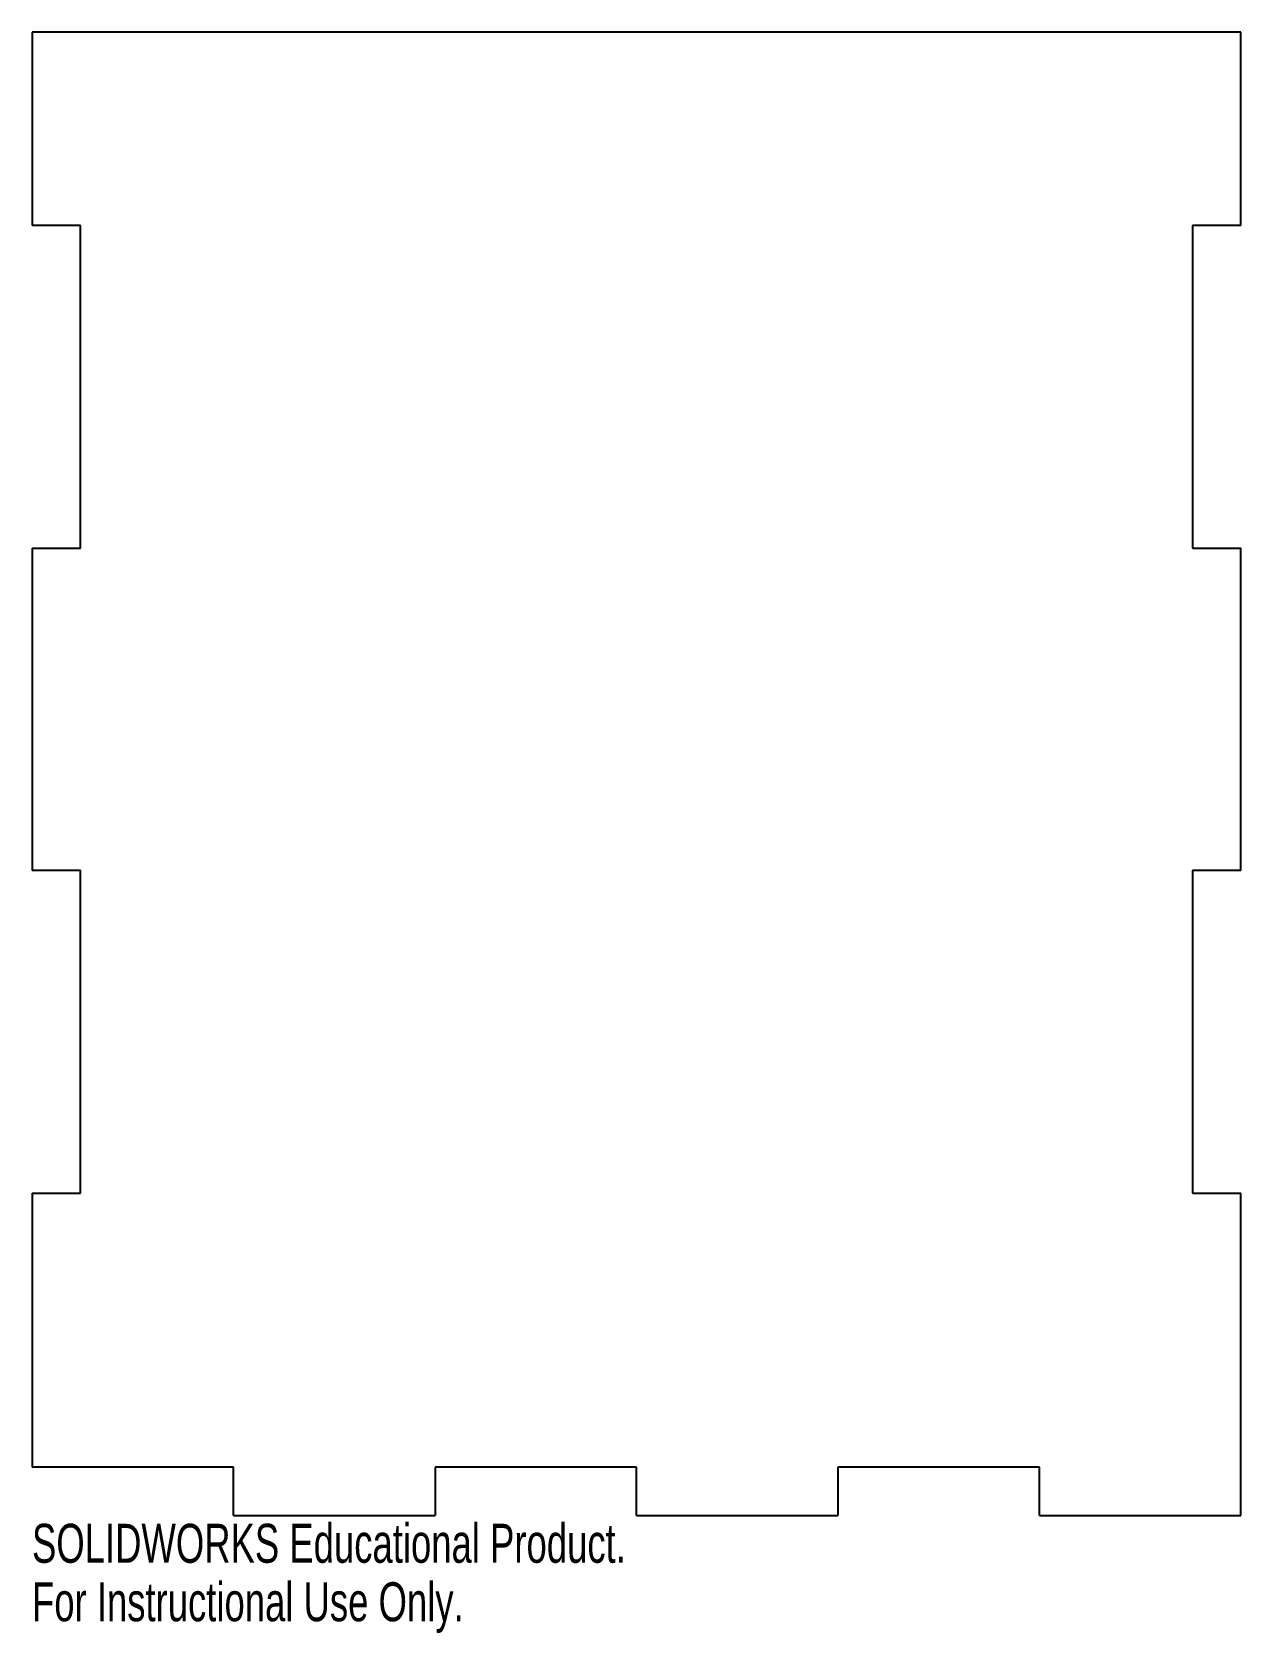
# Model space of a CAD drawing. Header units: millimetres. Extents: x -75 to 75, y -107 to 92.
import ezdxf

# ---------------------------------------------------------------- set-up
doc = ezdxf.new("R2010")
doc.units = ezdxf.units.MM
doc.styles.add('SLDTEXTSTYLE0', font='TXT', dxfattribs={"width": 0.7})

msp = doc.modelspace()

# ---------------------------------------------------------------- linework, layer by layer
at = {"color": 7, "linetype": 'Continuous', "lineweight": 25}
for p, q in [((75, 92), (-75, 92)), ((-75, 92), (-75, 68)), ((75, 68), (75, 92)), ((-69, 68), (-75, 68)), ((-69, 28), (-69, 68)), ((69, 68), (69, 28)), ((75, 68), (69, 68)), ((-75, 28), (-69, 28)), ((-75, 28), (-75, -12)), ((69, 28), (75, 28)), ((75, -12), (75, 28)), ((-69, -12), (-75, -12)), ((-69, -52), (-69, -12)), ((69, -12), (69, -52)), ((75, -12), (69, -12)), ((-75, -52), (-69, -52)), ((-75, -52), (-75, -86)), ((69, -52), (75, -52)), ((75, -92), (75, -52)), ((-50, -86), (-75, -86)), ((-50, -92), (-50, -86)), ((-25, -86), (-25, -92)), ((0, -86), (-25, -86)), ((0, -92), (0, -86)), ((25, -86), (25, -92)), ((50, -86), (25, -86)), ((50, -92), (50, -86)), ((-50, -92), (-25, -92)), ((0, -92), (25, -92)), ((50, -92), (75, -92))]:
    msp.add_line(p, q, dxfattribs=at)

# ---------------------------------------------------------------- texts
at = {"color": 7, "linetype": 'Continuous', "char_height": 4.8336, "attachment_point": 1, "style": 'SLDTEXTSTYLE0'}
for s, insert in [('SOLIDWORKS Educational Product.', (-75, -93.02)), ('For Instructional Use Only.', (-75, -100.27))]:
    msp.add_mtext(s, dxfattribs=dict(at, insert=insert))

doc.saveas('drawing.dxf')
